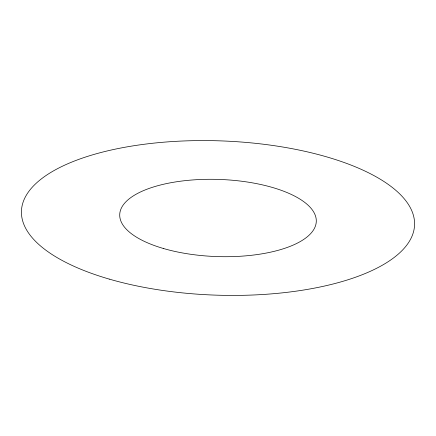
<?xml version="1.0" encoding="UTF-8"?>
<svg xmlns="http://www.w3.org/2000/svg" width="436" height="436" viewBox="0 0 436 436"><rect width="100%" height="100%" fill="white"/><g stroke="black" fill="none" stroke-linecap="round" stroke-linejoin="round"><path stroke-width="0.65" d="M109.256 279.105A196.685 77.167 2 0 0 414.2 228.622A196.685 77.167 2 0 0 130.544 146.273A196.685 77.167 2 0 0 109.256 279.105M163.625 248.553A98.345 38.586 2 0 0 316.1 223.314A98.345 38.586 2 0 0 174.275 182.134A98.345 38.586 2 0 0 163.625 248.553"/></g></svg>
